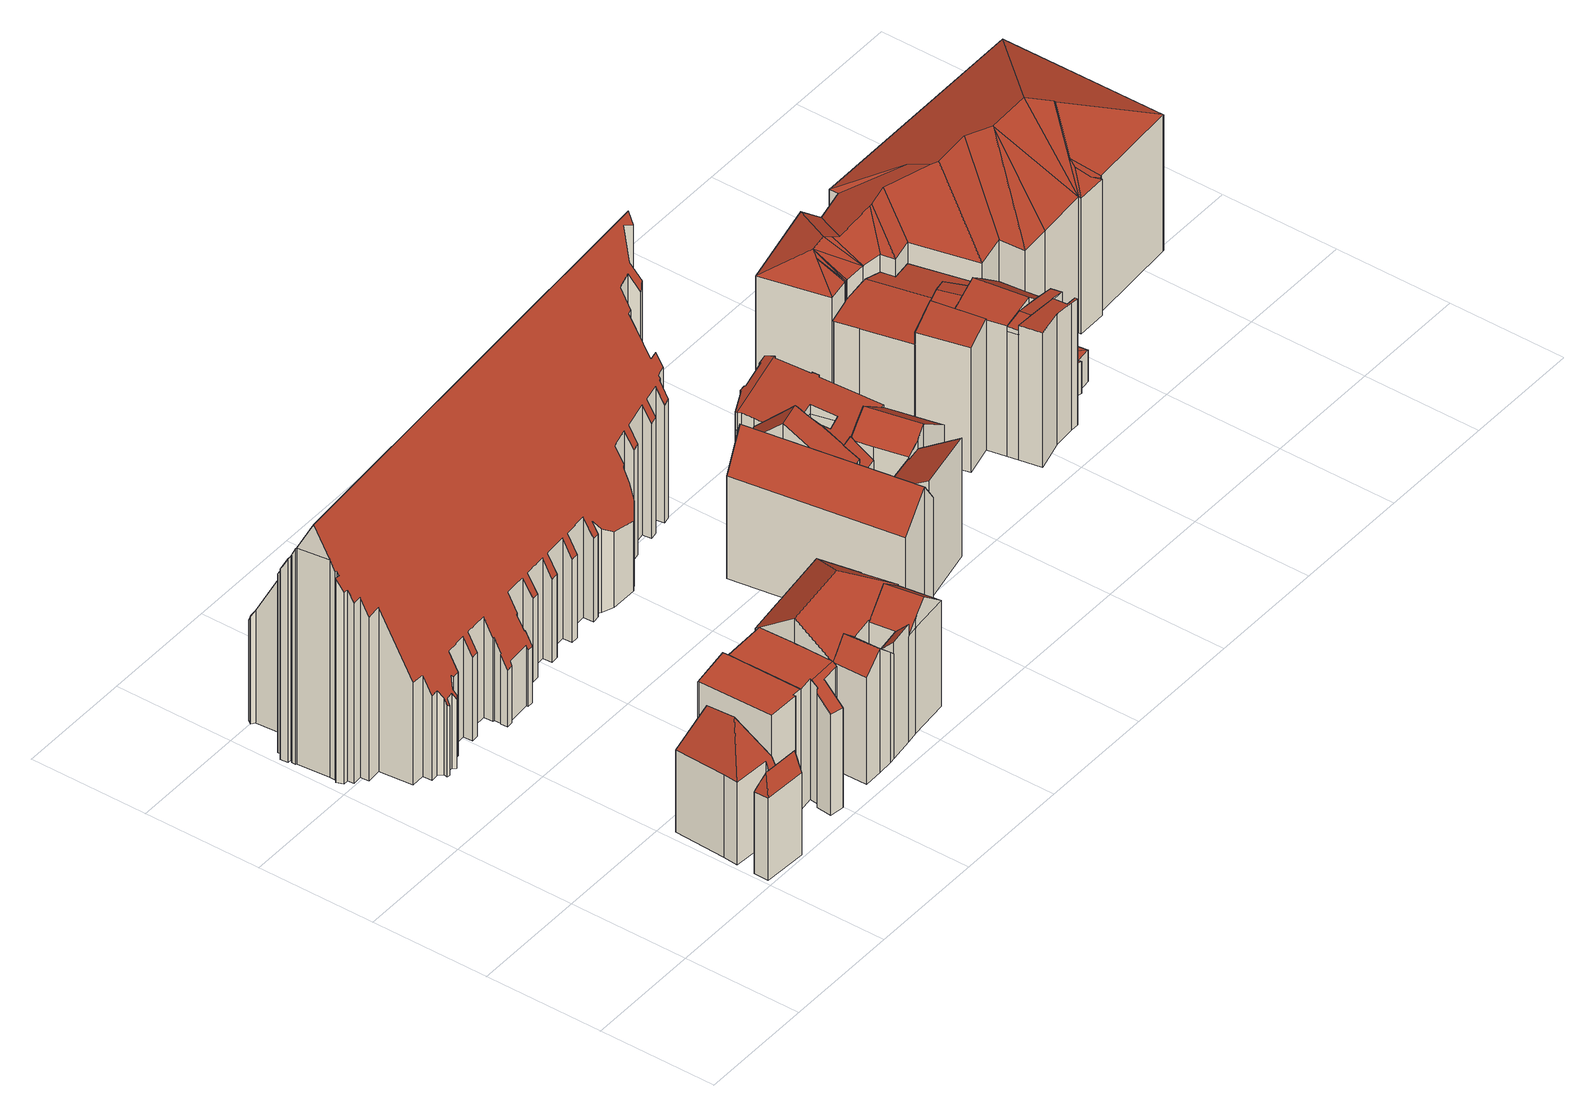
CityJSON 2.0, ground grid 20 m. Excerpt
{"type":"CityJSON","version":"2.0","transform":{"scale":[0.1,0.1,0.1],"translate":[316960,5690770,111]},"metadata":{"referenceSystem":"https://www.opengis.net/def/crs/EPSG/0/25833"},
"CityObjects":{
"building1":{"type":"Building","attributes":{"Gemeindeschluessel":14713000,"Geometrietyp2DReferenz":"3000","function":"31001_9998","roofType":"9999"},"children":["building1-1","building1-2"]},
"building1-1":{"type":"BuildingPart","attributes":{"Dachtyp_tdc":"tdcFreeFormRoof","Dachneigung":68.51,"QualitaetDacherkennung":13,"Geometrietyp2DReferenz":"3000","roofType":"5000","measuredHeight":18.28},"parents":["building1"],"geometry":[{"type":"MultiSurface","lod":"2","boundaries":[[[0,1,2,3]],[[1,4,5,2]],[[4,6,7,5]],[[6,8,9,7]],[[8,10,11,9]],[[10,12,13,11]],[[12,14,15,13]],[[10,8,16]],[[8,6,17,16]],[[6,4,1,17]],[[1,0,14,12,10,16,17]],[[3,2,5,7,9,11,13,15]],[[0,3,15,14]]],"semantics":{"surfaces":[{"type":"WallSurface"},{"type":"RoofSurface"},{"type":"GroundSurface"},{"type":"ClosureSurface"}],"values":[0,0,0,0,0,0,0,1,1,1,1,2,3]}}]},
"building1-2":{"type":"BuildingPart","attributes":{"Dachtyp_tdc":"tdcFreeFormRoof","Dachneigung":65.06,"QualitaetDacherkennung":14,"Geometrietyp2DReferenz":"3000","roofType":"5000","measuredHeight":22.89},"parents":["building1"],"geometry":[{"type":"MultiSurface","lod":"2","boundaries":[[[18,19,20,15,14]],[[19,21,22,20]],[[21,23,24,22]],[[23,25,26,24]],[[25,27,28,26]],[[27,29,30,28]],[[29,31,0,3,30]],[[27,25,32]],[[25,23,21,33,32]],[[21,19,18,31,29,33]],[[29,27,32,33]],[[15,20,22,24,26,28,30,3]],[[14,0,31,18]],[[14,15,3,0]]],"semantics":{"surfaces":[{"type":"WallSurface"},{"type":"RoofSurface"},{"type":"GroundSurface"},{"type":"ClosureSurface"}],"values":[0,0,0,0,0,0,0,1,1,1,1,2,0,3]}}]},
"building2":{"type":"Building","attributes":{"Dachtyp_tdc":"tdcPolyFlatRoof","Gemeindeschluessel":14713000,"Dachneigung":0,"QualitaetDacherkennung":62,"Geometrietyp2DReferenz":"3000","function":"31001_9998","roofType":"1000","measuredHeight":22.35},"geometry":[{"type":"MultiSurface","lod":"2","boundaries":[[[34,35,36,37]],[[35,38,39,36]],[[38,40,41,39]],[[40,42,43,41]],[[42,44,45,43]],[[44,46,47,45]],[[46,48,49,47]],[[48,50,51,49]],[[50,34,37,51]],[[50,48,46,44,42,40,38,35,34]],[[37,36,39,41,43,45,47,49,51]]],"semantics":{"surfaces":[{"type":"WallSurface"},{"type":"RoofSurface"},{"type":"GroundSurface"}],"values":[0,0,0,0,0,0,0,0,0,1,2]}}]},
"building3":{"type":"Building","attributes":{"Gemeindeschluessel":14713000,"Dachtyp_tdc":"tdcFreeFormRoof","Dachneigung":0.777,"QualitaetDacherkennung":67,"Geometrietyp2DReferenz":"3000","function":"31001_9998","roofType":"5000","measuredHeight":22.24},"geometry":[{"type":"MultiSurface","lod":"2","boundaries":[[[52,53,54,55]],[[53,56,57,54]],[[56,58,59,57]],[[58,60,61,59]],[[60,62,63,61]],[[62,64,65,63]],[[64,66,67,65]],[[66,68,69,67]],[[68,70,71,69]],[[70,72,73,71]],[[72,74,75,73]],[[74,76,77,75]],[[76,78,79,77]],[[78,80,81,79]],[[80,52,55,81]],[[60,58,56,53,82,83,68,66,64,62]],[[84,85,80,78,76,74]],[[82,52,85,84,72,70,83]],[[53,52,82]],[[70,68,83]],[[74,72,84]],[[52,80,85]],[[55,54,57,59,61,63,65,67,69,71,73,75,77,79,81]]],"semantics":{"surfaces":[{"type":"WallSurface"},{"type":"RoofSurface"},{"type":"GroundSurface"}],"values":[0,0,0,0,0,0,0,0,0,0,0,0,0,0,0,1,1,1,0,0,0,0,2]}}]},
"building4":{"type":"Building","attributes":{"name":"Sächsisches Apothekenmuseum","Gemeindeschluessel":14713000,"Geometrietyp2DReferenz":"3000","function":"31001_3034","roofType":"9999"},"children":["building4-1","building4-2","building4-3","building4-4"]},
"building4-1":{"type":"BuildingPart","attributes":{"Dachtyp_tdc":"tdcHipAndGableRoof","Dachneigung":36.15,"QualitaetDacherkennung":69,"Geometrietyp2DReferenz":"3000","roofType":"5000","measuredHeight":24.36},"parents":["building4"],"geometry":[{"type":"MultiSurface","lod":"2","boundaries":[[[86,87,88,89]],[[87,90,91,88]],[[90,92,93,91]],[[92,94,95,93]],[[94,96,97,95]],[[96,98,99,97]],[[98,100,101,99]],[[100,102,103,101]],[[104,105,106,107,108,109]],[[100,98,96,94,110]],[[94,92,90,87,110]],[[87,86,111,112,105,104,113,114,100,110]],[[107,115,89,88,91,93,95,97,99,101,108]],[[112,106,105]],[[111,115,107,106,112]],[[86,89,115,111]],[[104,109,113]],[[114,102,100]],[[109,108,101,103]],[[103,102,114,113,109]]],"semantics":{"surfaces":[{"type":"WallSurface"},{"type":"RoofSurface"},{"type":"GroundSurface"},{"type":"ClosureSurface"}],"values":[0,0,0,0,0,0,0,0,0,1,1,1,2,0,3,3,0,0,3,3]}}]},
"building4-2":{"type":"BuildingPart","attributes":{"Dachtyp_tdc":"tdcGableRoof","Dachneigung":43.36,"QualitaetDacherkennung":78,"Geometrietyp2DReferenz":"3000","roofType":"3100","measuredHeight":22.54},"parents":["building4"],"geometry":[{"type":"MultiSurface","lod":"2","boundaries":[[[106,116,117,107]],[[118,119,120,121]],[[119,122,123,120]],[[122,124,125,123]],[[124,126,86,89,125]],[[122,119,118,127,116,106,112,128]],[[128,126,124,122]],[[115,107,117,121,120,123,125,89]],[[112,111,128]],[[106,107,115,111,112]],[[118,121,117,116,127]],[[111,86,126,128]],[[115,89,86,111]]],"semantics":{"surfaces":[{"type":"WallSurface"},{"type":"RoofSurface"},{"type":"GroundSurface"},{"type":"ClosureSurface"}],"values":[0,0,0,0,0,1,1,2,0,3,3,0,3]}}]},
"building4-3":{"type":"BuildingPart","attributes":{"Dachtyp_tdc":"tdcGableRoof","Dachneigung":39.72,"QualitaetDacherkennung":73,"Geometrietyp2DReferenz":"3000","roofType":"3100","measuredHeight":23.13},"parents":["building4"],"geometry":[{"type":"MultiSurface","lod":"2","boundaries":[[[129,130,131,132]],[[130,109,108,131]],[[103,133,134,101]],[[133,135,136,134]],[[135,137,138,136]],[[137,139,140,141,113,109,130,129]],[[140,142,102,114,141]],[[103,102,142,133]],[[133,142,140,139,135]],[[135,139,137]],[[132,131,108,101,134,136,138]],[[101,108,109,103]],[[132,138,137,129]],[[141,114,113]],[[109,113,114,102,103]]],"semantics":{"surfaces":[{"type":"WallSurface"},{"type":"RoofSurface"},{"type":"GroundSurface"},{"type":"ClosureSurface"}],"values":[0,0,0,0,0,1,1,0,0,0,2,3,3,0,3]}}]},
"building4-4":{"type":"BuildingPart","attributes":{"Dachtyp_tdc":"tdcPolyFlatRoof","Dachneigung":46.28,"QualitaetDacherkennung":81,"Geometrietyp2DReferenz":"3000","roofType":"2100","measuredHeight":21.45},"parents":["building4"],"geometry":[{"type":"MultiSurface","lod":"2","boundaries":[[[143,144,118,121,138,137]],[[116,129,132,117]],[[129,116,127,144,143]],[[138,121,117,132]],[[127,118,144]],[[116,117,121,118,127]],[[137,129,143]],[[137,138,132,129]]],"semantics":{"surfaces":[{"type":"WallSurface"},{"type":"RoofSurface"},{"type":"GroundSurface"},{"type":"ClosureSurface"}],"values":[0,0,1,2,0,3,0,3]}}]},
"building5":{"type":"Building","attributes":{"name":"Thomaskirche","Dachtyp_tdc":"tdcFreeFormRoof","Gemeindeschluessel":14713000,"Dachneigung":62.84,"QualitaetDacherkennung":44,"Geometrietyp2DReferenz":"3000","function":"31001_3041","roofType":"5000","measuredHeight":45.22},"geometry":[{"type":"MultiSurface","lod":"2","boundaries":[[[145,146,147,148]],[[146,149,150,147]],[[149,151,152,150]],[[151,153,154,152]],[[153,155,156,154]],[[155,157,158,156]],[[157,159,160,158]],[[159,161,162,160]],[[161,163,164,162]],[[163,165,166,164]],[[165,167,168,166]],[[167,169,170,168]],[[169,171,172,170]],[[171,173,174,172]],[[173,175,176,174]],[[175,177,178,176]],[[177,179,180,178]],[[179,181,182,180]],[[181,183,184,182]],[[183,185,186,184]],[[185,187,188,186]],[[187,189,190,188]],[[189,191,192,190]],[[191,193,194,192]],[[193,195,196,194]],[[195,197,198,196]],[[197,199,200,198]],[[199,201,202,200]],[[201,203,204,202]],[[203,205,206,204]],[[205,207,208,206]],[[207,209,210,208]],[[209,211,212,210]],[[211,213,214,212]],[[213,215,216,214]],[[215,217,218,216]],[[217,219,220,218]],[[219,221,222,220]],[[221,223,224,222]],[[223,225,226,224]],[[225,227,228,226]],[[227,229,230,228]],[[229,231,232,230]],[[231,233,234,232]],[[233,235,236,234]],[[235,237,238,236]],[[237,239,240,238]],[[239,241,242,240]],[[241,243,244,242]],[[245,246,243,241,239,237,235,233,231,229,227,225,223,221,219,217,215,213,211,209,207,205,203,201,199,197,195,193,191,189,187,185,183,181,179,177,175,173,171,169,167,165,163,161,159,157,155,153,151,149,146,145,247,248,249,250,251,252,253,254,255,256,257,258,259,260,261,262,263,264,265,266,267,268,269,270,271,272,273,274,275,276,277,278,279,280,281,282,283,284,285,286,287,288,289,290,291,292,293]],[[294,295,296,297,298,299,300,301,302,303,304,305,306,307,308,309,310,311,312,313,314,315,316,317,318,319,320,321,322,323,324,325,326,327,328,329,330,331,332,333,334,335,336,337,338,339,340,341,342,343,344,345,346,347,348,349,350,351,352,353,354,355,356,357,358,359,360,361,362,363,364,365,366,367,368,369,370,371,372,373,374,375,376,377,378,379,380,381,382,383,384,385,386,387,388,248,247,389,390]],[[145,389,247]],[[388,249,248]],[[244,391,392,393,394,395,396,397,398,399,400,401,402,403,404,405,406,407,408,409,410,411,412,413,414,415,416,417,418,419,420,421,422,423,424,425,426,427,428,429,430,431,432,433,434,435,436,437,438,439,440,441,442,443,444,445,446,447,448,449,450,451,452,453,454,455,456,457,458,459,460,461,462,463,464,465,466,467,468,469,470,471,472,473,474,475,476,477,478,479,480,481,482,483,484,485,486,487,488,489,490,491,492,493,494,495,496,497,498,499,500,501,502,503,504,505,506,507,508,509,510,511,512,513,514,515,516,517,518,519,520,521,522,523,524,525,526,527,528,529,530,531,532,533,534,148,147,150,152,154,156,158,160,162,164,166,168,170,172,174,176,178,180,182,184,186,188,190,192,194,196,198,200,202,204,206,208,210,212,214,216,218,220,222,224,226,228,230,232,234,236,238,240,242]],[[252,251,435,434]],[[251,250,436,435]],[[250,249,437,436]],[[249,388,438,437]],[[388,387,439,438]],[[387,386,440,439]],[[386,385,441,440]],[[385,384,442,441]],[[384,383,443,442]],[[383,382,444,443]],[[382,381,445,444]],[[381,380,446,445]],[[380,379,447,446]],[[379,378,448,447]],[[378,377,449,448]],[[377,376,450,449]],[[376,375,451,450]],[[375,374,452,451]],[[374,373,453,452]],[[373,372,454,453]],[[372,371,455,454]],[[371,370,456,455]],[[370,369,457,456]],[[369,368,458,457]],[[368,367,459,458]],[[367,366,460,459]],[[366,365,461,460]],[[365,364,462,461]],[[364,363,463,462]],[[363,362,464,463]],[[362,361,465,464]],[[361,360,466,465]],[[360,359,467,466]],[[359,358,468,467]],[[358,357,469,468]],[[357,356,470,469]],[[356,355,471,470]],[[355,354,472,471]],[[354,353,473,472]],[[353,352,474,473]],[[352,351,475,474]],[[351,350,476,475]],[[350,349,477,476]],[[349,348,478,477]],[[348,347,479,478]],[[347,346,480,479]],[[346,345,481,480]],[[345,344,482,481]],[[344,343,483,482]],[[343,342,484,483]],[[342,341,485,484]],[[341,340,486,485]],[[340,339,487,486]],[[339,338,488,487]],[[338,337,489,488]],[[337,336,490,489]],[[336,335,491,490]],[[335,334,492,491]],[[334,333,493,492]],[[333,332,494,493]],[[332,331,495,494]],[[331,330,496,495]],[[330,329,497,496]],[[329,328,498,497]],[[328,327,499,498]],[[327,326,500,499]],[[326,325,501,500]],[[325,324,502,501]],[[324,323,503,502]],[[323,322,504,503]],[[322,321,505,504]],[[321,320,506,505]],[[320,319,507,506]],[[319,318,508,507]],[[318,317,509,508]],[[317,316,510,509]],[[316,315,511,510]],[[315,314,512,511]],[[314,313,513,512]],[[313,312,514,513]],[[312,311,515,514]],[[311,310,516,515]],[[310,309,517,516]],[[309,308,518,517]],[[308,307,519,518]],[[307,306,520,519]],[[306,305,521,520]],[[305,304,522,521]],[[304,303,523,522]],[[303,302,524,523]],[[302,301,525,524]],[[301,300,526,525]],[[300,299,527,526]],[[299,298,528,527]],[[298,297,529,528]],[[243,246,391,244]],[[246,245,392,391]],[[245,293,393,392]],[[293,292,394,393]],[[292,291,395,394]],[[291,290,396,395]],[[290,289,397,396]],[[289,288,398,397]],[[288,287,399,398]],[[287,286,400,399]],[[286,285,401,400]],[[285,284,402,401]],[[284,283,403,402]],[[283,282,404,403]],[[282,281,405,404]],[[281,280,406,405]],[[280,279,407,406]],[[279,278,408,407]],[[278,277,409,408]],[[277,276,410,409]],[[276,275,411,410]],[[275,274,412,411]],[[274,273,413,412]],[[273,272,414,413]],[[272,271,415,414]],[[271,270,416,415]],[[270,269,417,416]],[[269,268,418,417]],[[268,267,419,418]],[[267,266,420,419]],[[266,265,421,420]],[[265,264,422,421]],[[264,263,423,422]],[[263,262,424,423]],[[262,261,425,424]],[[261,260,426,425]],[[260,259,427,426]],[[259,258,428,427]],[[258,257,429,428]],[[257,256,430,429]],[[256,255,431,430]],[[255,254,432,431]],[[254,253,433,432]],[[253,252,434,433]],[[297,296,530,529]],[[296,295,531,530]],[[295,294,532,531]],[[294,390,533,532]],[[390,389,534,533]],[[389,145,148,534]]],"semantics":{"surfaces":[{"type":"WallSurface"},{"type":"RoofSurface"},{"type":"GroundSurface"}],"values":[0,0,0,0,0,0,0,0,0,0,0,0,0,0,0,0,0,0,0,0,0,0,0,0,0,0,0,0,0,0,0,0,0,0,0,0,0,0,0,0,0,0,0,0,0,0,0,0,0,1,1,0,0,2,0,0,0,0,0,0,0,0,0,0,0,0,0,0,0,0,0,0,0,0,0,0,0,0,0,0,0,0,0,0,0,0,0,0,0,0,0,0,0,0,0,0,0,0,0,0,0,0,0,0,0,0,0,0,0,0,0,0,0,0,0,0,0,0,0,0,0,0,0,0,0,0,0,0,0,0,0,0,0,0,0,0,0,0,0,0,0,0,0,0,0,0,0,0,0,0,0,0,0,0,0,0,0,0,0,0,0,0,0,0,0,0,0,0,0,0,0,0,0,0,0,0,0,0,0,0,0,0,0,0,0,0,0,0,0,0,0,0,0,0,0,0,0,0,0]}}]},
"building6":{"type":"Building","attributes":{"Gemeindeschluessel":14713000,"Geometrietyp2DReferenz":"3000","function":"31001_9998","roofType":"9999"},"children":["building6-1","building6-2","building6-3","building6-4","building6-5","building6-6"]},
"building6-1":{"type":"BuildingPart","attributes":{"Dachtyp_tdc":"tdcGableRoof","Dachneigung":36.4,"QualitaetDacherkennung":34,"Geometrietyp2DReferenz":"3000","roofType":"3100","measuredHeight":23.36},"parents":["building6"],"geometry":[{"type":"MultiSurface","lod":"2","boundaries":[[[535,536,537,538,539,540]],[[541,542,543]],[[542,544,545,543]],[[544,546,547,545]],[[546,548,549,547]],[[548,550,551,549]],[[550,552,553,551]],[[552,554,555,556,553]],[[552,550,548,546]],[[546,544,542,541,557,558,536,535,559,560,561,562,554,552]],[[539,538,563,543,545,547,549,551,553,556,564,565]],[[537,536,558]],[[557,566,537,558]],[[541,543,563,566,557]],[[566,563,538,537]],[[562,567,568,555,554]],[[568,564,556,555]],[[535,540,559]],[[561,567,562]],[[540,539,565,560,559]],[[560,565,564,568,567,561]]],"semantics":{"surfaces":[{"type":"WallSurface"},{"type":"RoofSurface"},{"type":"GroundSurface"},{"type":"ClosureSurface"}],"values":[0,0,0,0,0,0,0,0,1,1,2,0,0,3,3,0,3,0,0,3,3]}}]},
"building6-2":{"type":"BuildingPart","attributes":{"Dachtyp_tdc":"tdcGableRoof","Dachneigung":38.15,"QualitaetDacherkennung":34,"Geometrietyp2DReferenz":"3000","roofType":"3100","measuredHeight":20.67},"parents":["building6"],"geometry":[{"type":"MultiSurface","lod":"2","boundaries":[[[569,570,571,572,573,574]],[[575,576,577,578]],[[576,579,580,577]],[[579,581,582,580]],[[581,583,584,582]],[[583,585,586,584]],[[585,587,588,589,586]],[[585,583,581,579]],[[579,576,575,590,591,570,569,592,587,585]],[[573,572,593,578,577,580,582,584,586,589,594]],[[591,571,570]],[[593,572,571,591,590]],[[578,593,590,575]],[[592,595,588,587]],[[595,594,589,588]],[[574,595,592,569]],[[574,573,594,595]]],"semantics":{"surfaces":[{"type":"WallSurface"},{"type":"RoofSurface"},{"type":"GroundSurface"},{"type":"ClosureSurface"}],"values":[0,0,0,0,0,0,0,1,1,2,0,3,3,0,3,0,3]}}]},
"building6-3":{"type":"BuildingPart","attributes":{"Dachtyp_tdc":"tdcFreeFormRoof","Dachneigung":47.57,"QualitaetDacherkennung":10,"Geometrietyp2DReferenz":"3000","roofType":"5000","measuredHeight":14.42},"parents":["building6"],"geometry":[{"type":"MultiSurface","lod":"2","boundaries":[[[555,596,597,556]],[[596,598,599,597]],[[598,600,601,599]],[[600,602,603,601]],[[602,604,605,603]],[[606,607,596,555,608]],[[604,602,600,598,607,606]],[[598,596,607]],[[556,597,599,601,603,605,564]],[[555,556,564,568]],[[568,564,605,604]],[[608,555,568]],[[606,608,568,604]]],"semantics":{"surfaces":[{"type":"WallSurface"},{"type":"RoofSurface"},{"type":"GroundSurface"},{"type":"ClosureSurface"}],"values":[0,0,0,0,0,1,1,0,2,3,3,0,3]}}]},
"building6-4":{"type":"BuildingPart","attributes":{"Dachtyp_tdc":"tdcPolyFlatRoof","Dachneigung":31.49,"QualitaetDacherkennung":59,"Geometrietyp2DReferenz":"3000","roofType":"2100","measuredHeight":22.1},"parents":["building6"],"geometry":[{"type":"MultiSurface","lod":"2","boundaries":[[[537,609,610,538]],[[609,611,612,610]],[[611,613,614,612]],[[613,574,573,614]],[[588,615,616,589]],[[615,617,541,543,616]],[[615,588,595,574,613,611,609,537,566,557,617]],[[543,563,538,610,612,614,573,594,589,616]],[[557,541,617]],[[566,563,543,541,557]],[[537,538,563,566]],[[594,573,574,595]],[[589,594,595,588]]],"semantics":{"surfaces":[{"type":"WallSurface"},{"type":"RoofSurface"},{"type":"GroundSurface"},{"type":"ClosureSurface"}],"values":[0,0,0,0,0,0,1,2,0,3,3,3,3]}}]},
"building6-5":{"type":"BuildingPart","attributes":{"Dachtyp_tdc":"tdcPolyFlatRoof","Dachneigung":40.33,"QualitaetDacherkennung":71,"Geometrietyp2DReferenz":"3000","roofType":"2100","measuredHeight":18.57},"parents":["building6"],"geometry":[{"type":"MultiSurface","lod":"2","boundaries":[[[618,619,620,621]],[[619,622,623,620]],[[624,625,575,578,626]],[[571,618,621,572]],[[571,591,627,625,624,628,629,622,619,618]],[[621,620,623,630,631,626,578,593,572]],[[629,630,623,622]],[[631,630,629,628]],[[626,631,628,624]],[[627,590,575,625]],[[590,593,578,575]],[[591,590,627]],[[571,572,593,590,591]]],"semantics":{"surfaces":[{"type":"WallSurface"},{"type":"RoofSurface"},{"type":"GroundSurface"},{"type":"ClosureSurface"}],"values":[0,0,0,0,1,2,3,3,3,0,3,0,3]}}]},
"building6-6":{"type":"BuildingPart","attributes":{"Dachtyp_tdc":"tdcGableRoof","Dachneigung":33.37,"QualitaetDacherkennung":35,"Geometrietyp2DReferenz":"3000","roofType":"3100","measuredHeight":23.66},"parents":["building6"],"geometry":[{"type":"MultiSurface","lod":"2","boundaries":[[[632,633,634,635]],[[633,636,637,634]],[[636,638,624,626,637]],[[639,540,539,623,622]],[[640,641,642,605,604]],[[641,643,644,642]],[[643,645,646,644]],[[645,647,648,646]],[[647,632,635,648]],[[643,641,640,567,561,649]],[[649,559,540,639,650,651,638,636,633,632,647,645,643]],[[635,634,637,626,631,630,623,539,565,564,605,642,644,646,648]],[[628,624,638,651]],[[628,631,626,624]],[[650,629,628,651]],[[629,630,631,628]],[[622,629,650,639]],[[622,623,630,629]],[[560,559,649]],[[565,539,540,559,560]],[[561,560,649]],[[567,608,568,564,565,560,561]],[[640,604,606,608,567]],[[604,605,564,568]],[[604,568,608,606]]],"semantics":{"surfaces":[{"type":"WallSurface"},{"type":"RoofSurface"},{"type":"GroundSurface"},{"type":"ClosureSurface"}],"values":[0,0,0,0,0,0,0,0,0,1,1,2,0,3,0,3,0,3,0,3,0,3,0,3,3]}}]},
"building7":{"type":"Building","attributes":{"Dachtyp_tdc":"tdcFreeFormRoof","Gemeindeschluessel":14713000,"Dachneigung":10.92,"QualitaetDacherkennung":12,"Geometrietyp2DReferenz":"3000","function":"31001_9998","roofType":"5000","measuredHeight":19.24},"geometry":[{"type":"MultiSurface","lod":"2","boundaries":[[[652,653,654,655]],[[653,656,657,654]],[[656,658,659,657]],[[658,660,661,659]],[[660,662,663,661]],[[662,664,665,663]],[[664,666,667,665]],[[666,668,669,667]],[[668,670,671,669]],[[670,672,673,671]],[[672,674,675,673]],[[674,676,677,675]],[[676,678,679,677]],[[678,680,681,679]],[[680,682,683,681]],[[682,684,685,683]],[[684,686,687,685]],[[686,688,689,687]],[[688,690,691,689]],[[690,692,693,691]],[[694,695,696,697]],[[695,698,699,696]],[[698,700,701,699]],[[700,694,697,701]],[[692,702,703,693]],[[702,704,705,703]],[[704,706,707,705]],[[706,708,709,707]],[[708,710,711,709]],[[710,712,713,711]],[[712,652,655,713]],[[714,715,716,717,718,680,719,720,721,722,723,724,725,726,727,728,729,730,731,732],[733,734,735,736]],[[737,738,739,740,741,742,743,726,725,744]],[[666,744,725,724,668]],[[664,737,744,666]],[[712,726,743,652]],[[652,743,742,653]],[[653,742,741,656]],[[656,741,740,658]],[[658,740,739,660]],[[660,739,738,662]],[[662,738,737,664]],[[690,714,732,692]],[[694,733,736,695]],[[695,736,735,698]],[[698,735,734,700]],[[700,734,733,694]],[[692,732,731,702]],[[702,731,730,704]],[[704,730,729,706]],[[706,729,728,708]],[[708,728,727,710]],[[710,727,726,712]],[[668,724,723,670]],[[670,723,722,672]],[[672,722,721,674]],[[674,721,720,676]],[[676,720,719,678]],[[678,719,680]],[[680,718,682]],[[682,718,717,684]],[[684,717,716,686]],[[686,716,715,688]],[[688,715,714,690]],[[655,654,657,659,661,663,665,667,669,671,673,675,677,679,681,683,685,687,689,691,693,703,705,707,709,711,713],[697,696,699,701]]],"semantics":{"surfaces":[{"type":"WallSurface"},{"type":"RoofSurface"},{"type":"GroundSurface"}],"values":[0,0,0,0,0,0,0,0,0,0,0,0,0,0,0,0,0,0,0,0,0,0,0,0,0,0,0,0,0,0,0,1,1,0,0,0,0,0,0,0,0,0,0,0,0,0,0,0,0,0,0,0,0,0,0,0,0,0,0,0,0,0,0,0,2]}}]},
"building8":{"type":"Building","attributes":{"Dachtyp_tdc":"tdcFreeFormRoof","Gemeindeschluessel":14713000,"Dachneigung":10.44,"QualitaetDacherkennung":23,"Geometrietyp2DReferenz":"3000","function":"31001_9998","roofType":"5000","measuredHeight":22.14},"geometry":[{"type":"MultiSurface","lod":"2","boundaries":[[[745,746,747,748]],[[749,750,751,752,753,754,755,756]],[[755,754,757,758,759,760,761,762,763,764,765,766]],[[761,760,767]],[[767,760,759,768]],[[768,759,758,769]],[[769,758,757,770]],[[770,757,754,753,745]],[[771,756,755,766]],[[772,749,756,771]],[[745,753,752,746]],[[746,752,751,773]],[[773,751,750,774]],[[774,750,749,772]],[[747,775,776,777,778,779,780,781,782,783,784,785,786,787,788,748]],[[746,773,775,747]],[[773,774,776,775]],[[774,772,777,776]],[[772,771,778,777]],[[771,766,779,778]],[[766,765,780,779]],[[765,764,781,780]],[[764,763,782,781]],[[763,762,783,782]],[[762,761,784,783]],[[761,767,785,784]],[[767,768,786,785]],[[768,769,787,786]],[[769,770,788,787]],[[770,745,748,788]]],"semantics":{"surfaces":[{"type":"WallSurface"},{"type":"RoofSurface"},{"type":"GroundSurface"}],"values":[0,1,1,0,0,0,0,0,0,0,0,0,0,0,2,0,0,0,0,0,0,0,0,0,0,0,0,0,0,0]}}]},
"building9":{"type":"Building","attributes":{"Gemeindeschluessel":14713000,"Geometrietyp2DReferenz":"3000","function":"31001_9998","roofType":"9999"},"children":["building9-1","building9-2","building9-3","building9-4","building9-5","building9-6"]},
"building9-1":{"type":"BuildingPart","attributes":{"Dachtyp_tdc":"tdcFreeFormRoof","Dachneigung":11.14,"QualitaetDacherkennung":39,"Geometrietyp2DReferenz":"3000","roofType":"5000","measuredHeight":6.28},"parents":["building9"],"geometry":[{"type":"MultiSurface","lod":"2","boundaries":[[[789,790,791,792]],[[790,793,794,791]],[[793,795,796,794]],[[795,797,798,796]],[[797,799,800,798]],[[799,801,802,800]],[[799,797,803,804]],[[797,795,803]],[[795,793,805,804,803]],[[793,790,806,805]],[[790,789,806]],[[789,807,801,799,804,805,806]],[[792,791,794,796,798,800,802,808]],[[808,802,801,807]],[[792,808,807,789]]],"semantics":{"surfaces":[{"type":"WallSurface"},{"type":"RoofSurface"},{"type":"GroundSurface"},{"type":"ClosureSurface"}],"values":[0,0,0,0,0,0,1,1,1,1,1,1,2,3,3]}}]},
"building9-2":{"type":"BuildingPart","attributes":{"Dachtyp_tdc":"tdcPolyFlatRoof","Dachneigung":8.68,"QualitaetDacherkennung":58,"Geometrietyp2DReferenz":"3000","roofType":"2100","measuredHeight":24.7},"parents":["building9"],"geometry":[{"type":"MultiSurface","lod":"2","boundaries":[[[809,810,811,812,813,814,815,816,817,818]],[[819,820,821,822,823,824,825,826]],[[814,821,820,827,815]],[[814,813,822,821]],[[813,812,823,822]],[[812,811,824,823]],[[811,810,825,824]],[[810,809,826,825]],[[809,818,828,829,819,826]],[[817,828,818]],[[827,820,819,829]],[[827,829,828,817,816,815]]],"semantics":{"surfaces":[{"type":"RoofSurface"},{"type":"GroundSurface"},{"type":"WallSurface"},{"type":"ClosureSurface"}],"values":[0,1,2,2,2,2,2,2,2,2,3,3]}}]},
"building9-3":{"type":"BuildingPart","attributes":{"Dachtyp_tdc":"tdcGableRoof","Dachneigung":10.34,"QualitaetDacherkennung":53,"Geometrietyp2DReferenz":"3000","roofType":"3100","measuredHeight":24.36},"parents":["building9"],"geometry":[{"type":"MultiSurface","lod":"2","boundaries":[[[830,827,820,831]],[[829,832,833,819]],[[834,830,831,835,836]],[[834,837,838,839,840,816,815,830]],[[828,817,840,839,841]],[[829,828,841,832]],[[830,815,827]],[[831,820,819,833,842,835]],[[819,820,827,829]],[[836,843,834]],[[835,842,844,843,836]],[[842,833,832,844]],[[843,837,834]],[[844,838,837,843]],[[832,841,839,838,844]],[[840,817,816]],[[827,815,816,817,828,829]]],"semantics":{"surfaces":[{"type":"WallSurface"},{"type":"RoofSurface"},{"type":"GroundSurface"},{"type":"ClosureSurface"}],"values":[0,0,0,1,1,0,0,2,3,0,3,3,0,3,3,0,3]}}]},
"building9-4":{"type":"BuildingPart","attributes":{"Dachtyp_tdc":"tdcGableRoof","Dachneigung":10.25,"QualitaetDacherkennung":64,"Geometrietyp2DReferenz":"3000","roofType":"3100","measuredHeight":24.26},"parents":["building9"],"geometry":[{"type":"MultiSurface","lod":"2","boundaries":[[[845,846,777,778]],[[847,845,778,848]],[[845,847,849]],[[846,845,849,850]],[[847,851,852,850,849]],[[778,777,853,848]],[[853,777,846,851]],[[848,853,851,847]],[[850,852,851,846]]],"semantics":{"surfaces":[{"type":"WallSurface"},{"type":"RoofSurface"},{"type":"GroundSurface"},{"type":"ClosureSurface"}],"values":[0,0,0,1,1,2,3,3,3]}}]},
"building9-5":{"type":"BuildingPart","attributes":{"Dachtyp_tdc":"tdcGableRoof","Dachneigung":40.16,"QualitaetDacherkennung":22,"Geometrietyp2DReferenz":"3000","roofType":"3100","measuredHeight":24.92},"parents":["building9"],"geometry":[{"type":"MultiSurface","lod":"2","boundaries":[[[854,855,856,777,846]],[[855,857,776,856]],[[857,858,859,776]],[[858,860,789,792,859]],[[861,836,835,802,801]],[[862,863,864,833,832,841]],[[865,837,843,836,861,866,860,858,857,855]],[[855,854,852,851,863,862,865]],[[853,777,856,776,859,792,808,802,835,842,833,864]],[[846,850,852,854]],[[777,853,851,846]],[[846,851,852,850]],[[807,789,860,866]],[[807,808,792,789]],[[801,807,866,861]],[[801,802,808,807]],[[838,837,865]],[[842,835,836,843,844]],[[844,843,837,838]],[[862,841,839,838,865]],[[842,844,832,833]],[[832,844,838,839,841]],[[851,853,864,863]]],"semantics":{"surfaces":[{"type":"WallSurface"},{"type":"RoofSurface"},{"type":"GroundSurface"},{"type":"ClosureSurface"}],"values":[0,0,0,0,0,0,1,1,2,0,3,3,0,3,0,3,0,3,3,0,3,3,3]}}]},
"building9-6":{"type":"BuildingPart","attributes":{"Dachtyp_tdc":"tdcPolyFlatRoof","Dachneigung":12.84,"QualitaetDacherkennung":56,"Geometrietyp2DReferenz":"3000","roofType":"2100","measuredHeight":24.08},"parents":["building9"],"geometry":[{"type":"MultiSurface","lod":"2","boundaries":[[[867,868,847,848,779]],[[869,870,871,864,863]],[[870,867,779,871]],[[870,869,868,867]],[[779,848,853,864,871]],[[869,863,851,847,868]],[[851,853,848,847]],[[863,864,853,851]]],"semantics":{"surfaces":[{"type":"WallSurface"},{"type":"RoofSurface"},{"type":"GroundSurface"},{"type":"ClosureSurface"}],"values":[0,0,0,1,2,0,3,3]}}]},
"building10":{"type":"Building","attributes":{"Dachtyp_tdc":"tdcFreeFormRoof","Gemeindeschluessel":14713000,"Dachneigung":22.16,"QualitaetDacherkennung":5,"Geometrietyp2DReferenz":"3000","function":"31001_9998","roofType":"5000","measuredHeight":30.83},"geometry":[{"type":"MultiSurface","lod":"2","boundaries":[[[872,873,874,875]],[[873,876,877,874]],[[876,878,879,877]],[[878,880,881,879]],[[880,882,883,881]],[[882,884,885,883]],[[884,886,791,885]],[[886,887,792,791]],[[887,888,859,792]],[[888,889,776,859]],[[889,890,775,776]],[[890,891,747,775]],[[891,892,748,747]],[[892,893,788,748]],[[893,894,787,788]],[[894,895,786,787]],[[895,896,785,786]],[[896,897,784,785]],[[897,898,899,784]],[[898,900,901,899]],[[900,902,903,901]],[[902,904,905,903]],[[904,906,907,905]],[[906,908,909,907]],[[908,872,875,909]],[[910,906,904]],[[911,912,913,914,915,910,904,902]],[[916,917,911,902,900]],[[918,916,900,898]],[[919,918,898,897]],[[919,896,895]],[[896,919,897]],[[916,893,917]],[[918,893,916]],[[918,894,893]],[[918,895,894]],[[895,918,919]],[[912,911,917,893,892]],[[913,912,892,891]],[[914,913,891,890]],[[920,915,914,890,889]],[[921,920,889,888]],[[922,921,888,887]],[[923,884,924]],[[922,884,923]],[[922,886,884]],[[886,922,887]],[[925,926,927,924,884,882]],[[928,925,882,880]],[[928,880,878]],[[926,925,928,878,876]],[[929,927,926,876,873]],[[929,873,872]],[[923,924,927,929,872,908]],[[910,915,920,921,922,923,908,906]],[[875,874,877,879,881,883,885,791,792,859,776,775,747,748,788,787,786,785,784,899,901,903,905,907,909]]],"semantics":{"surfaces":[{"type":"WallSurface"},{"type":"RoofSurface"},{"type":"GroundSurface"}],"values":[0,0,0,0,0,0,0,0,0,0,0,0,0,0,0,0,0,0,0,0,0,0,0,0,0,1,1,1,1,1,1,1,1,1,1,1,1,1,1,1,1,1,1,1,1,1,1,1,1,1,1,1,1,1,1,2]}}]}
},
"vertices":[
[284,52,98],[282,18,185],[282,18,1],[284,52,1],[281,5,151],[281,5,1],[208,9,151],[208,9,1],[208,34,151],[208,34,1],[212,35,151],[212,35,1],[268,32,151],[268,32,1],[269,53,98],[269,53,1],[213,30,163],[221,22,184],
[269,53,136],[270,60,152],[270,60,1],[209,64,152],[209,64,1],[211,89,152],[211,89,1],[215,177,152],[215,177,1],[282,186,152],[282,186,1],[284,60,152],[284,60,1],[284,52,136],[248,147,226],[247,98,230],
[339,63,227],[339,59,227],[339,59,4],[339,63,4],[284,60,227],[284,60,4],[282,186,227],[282,186,4],[281,188,227],[281,188,4],[354,198,227],[354,198,4],[355,190,227],[355,190,4],[355,119,227],[355,119,4],[355,62,227],[355,62,4],
[431,128,227],[432,56,220],[432,56,5],[431,128,5],[429,56,220],[429,56,5],[400,54,219],[400,54,5],[396,18,187],[396,18,5],[371,21,190],[371,21,5],[374,47,213],[374,47,5],[379,51,217],[379,51,5],[381,51,217],[381,51,5],[382,65,226],[382,65,5],[355,62,226],[355,62,5],[355,190,224],[355,190,5],[354,198,210],[354,198,5],[428,210,191],[428,210,5],[428,198,213],[428,198,5],[432,63,226],[382,62,226],[355,188,228],[428,189,228],
[453,78,202],[452,145,251],[452,145,7],[453,78,7],[450,213,200],[450,213,7],[623,235,201],[623,235,7],[624,235,201],[624,235,7],[636,165,202],[636,165,7],[634,165,203],[634,165,7],[644,106,204],[644,106,7],[644,106,202],[644,106,200],[557,93,203],[517,87,203],[517,87,201],[517,87,7],[557,93,7],[557,93,200],[572,161,251],[484,83,203],[516,87,203],[560,93,203],[642,105,204],[484,83,7],
[520,44,200],[520,44,7],[522,23,200],[513,22,209],[513,22,7],[522,23,7],[487,21,233],[487,21,7],[454,20,202],[454,20,7],[453,78,203],[520,43,200],[484,83,233],
[562,50,200],[563,50,200],[563,50,7],[562,50,7],[655,39,200],[655,39,7],[586,32,200],[586,32,7],[565,29,200],[565,29,7],[586,32,218],[610,35,239],[600,99,239],[655,39,201],
[565,29,222],[522,23,221],
[9,690,404],[7,690,404],[7,690,8],[9,690,8],[7,697,389],[7,697,8],[11,697,390],[11,697,8],[10,701,382],[10,701,8],[4,701,382],[4,701,8],[3,714,357],[3,714,8],[14,714,357],[14,714,8],[13,726,335],[13,726,8],[27,727,335],[27,727,8],[27,732,325],[27,732,8],[36,742,306],[36,742,8],[50,743,306],[50,743,8],[47,790,214],[47,790,8],[41,794,207],[41,794,8],[41,795,204],[41,795,8],[46,802,191],[46,802,8],[53,797,202],[53,797,8],[53,803,190],[53,803,8],[70,804,191],[70,804,8],[70,807,185],[70,807,8],[79,817,167],[79,817,8],[84,813,176],[84,813,8],[92,821,161],[92,821,8],[89,827,148],[89,827,8],[96,831,141],[96,831,8],[100,826,152],[100,826,8],[110,826,153],[110,826,8],[113,832,142],[113,832,8],[120,829,149],[120,829,8],[118,824,159],[118,824,8],[128,816,175],[128,816,8],[130,818,171],[130,818,8],[138,812,184],[138,812,8],[139,808,192],[139,808,8],[174,810,193],[174,810,8],[174,814,184],[174,814,8],[181,822,171],[181,822,8],[190,815,186],[190,815,8],[190,811,193],[190,811,8],[227,813,194],[227,813,8],[227,818,184],[227,818,8],[232,823,175],[232,823,8],[232,845,133],[232,845,8],[226,851,121],[226,851,8],[232,858,107],[232,858,8],[241,852,122],[241,852,8],[279,854,121],[279,854,8],[286,862,107],[286,862,8],[293,855,122],[293,855,8],[290,826,178],[288,850,131],[11,661,460],[829,719,460],[829,722,455],[810,725,446],[805,751,396],[821,761,377],[814,771,356],[798,761,375],[777,778,339],[781,794,307],[769,798,299],[765,781,331],[738,776,336],[735,793,303],[731,793,303],[726,858,175],[670,854,175],[670,849,186],[633,846,186],[633,852,175],[625,851,175],[625,846,186],[588,843,186],[587,857,158],[551,855,158],[551,841,185],[519,839,185],[518,843,177],[504,842,177],[496,833,193],[454,830,192],[454,834,184],[447,841,171],[440,833,185],[440,829,192],[403,827,192],[402,831,183],[393,837,172],[387,829,185],[387,826,192],[349,822,194],[349,826,185],[341,834,170],[333,826,183],[333,821,194],[297,818,194],[296,823,185],[17,625,389],[17,621,382],[9,621,382],[14,610,359],[22,610,359],[23,599,338],[39,600,338],[40,585,308],[65,587,309],[70,530,196],[93,531,194],[94,515,163],[107,516,164],[114,509,149],[113,503,139],[118,502,135],[119,507,145],[132,509,146],[136,503,135],[140,506,139],[136,511,150],[144,520,166],[147,517,161],[159,518,161],[158,534,192],[197,537,192],[198,521,161],[210,522,161],[209,538,192],[249,540,192],[250,524,160],[252,524,160],[253,512,136],[251,512,136],[252,500,112],[263,501,112],[263,504,119],[305,507,119],[305,504,112],[315,504,112],[314,516,136],[312,516,136],[311,529,161],[313,529,161],[312,545,192],[352,548,192],[353,531,160],[365,532,160],[363,549,192],[403,551,192],[404,535,160],[416,536,160],[415,552,192],[455,555,192],[456,539,160],[468,539,160],[467,556,192],[509,559,192],[510,542,160],[522,543,160],[521,554,181],[533,545,161],[553,538,146],[598,537,137],[614,548,156],[619,561,180],[620,572,203],[624,573,204],[622,588,233],[651,593,238],[654,578,209],[665,580,211],[663,594,240],[704,601,247],[706,586,218],[718,588,220],[716,602,248],[742,606,253],[744,592,224],[756,594,226],[754,609,255],[757,609,256],[756,612,261],[771,614,264],[769,626,287],[755,624,285],[749,659,355],[756,660,356],[755,678,390],[780,683,396],[789,667,364],[800,673,374],[791,689,406],[809,713,451],[827,709,441],[13,634,407],[13,625,389],[288,850,8],[290,826,8],[296,823,8],[297,818,8],[333,821,8],[333,826,8],[341,834,8],[349,826,8],[349,822,8],[387,826,8],[387,829,8],[393,837,8],[402,831,8],[403,827,8],[440,829,8],[440,833,8],[447,841,8],[454,834,8],[454,830,8],[496,833,8],[504,842,8],[518,843,8],[519,839,8],[551,841,8],[551,855,8],[587,857,8],[588,843,8],[625,846,8],[625,851,8],[633,852,8],[633,846,8],[670,849,8],[670,854,8],[726,858,8],[731,793,8],[735,793,8],[738,776,8],[765,781,8],[769,798,8],[781,794,8],[777,778,8],[798,761,8],[814,771,8],[821,761,8],[805,751,8],[810,725,8],[829,722,8],[827,709,8],[809,713,8],[791,689,8],[800,673,8],[789,667,8],[780,683,8],[755,678,8],[756,660,8],[749,659,8],[755,624,8],[769,626,8],[771,614,8],[756,612,8],[757,609,8],[754,609,8],[756,594,8],[744,592,8],[742,606,8],[716,602,8],[718,588,8],[706,586,8],[704,601,8],[663,594,8],[665,580,8],[654,578,8],[651,593,8],[622,588,8],[624,573,8],[620,572,8],[619,561,8],[614,548,8],[598,537,8],[553,538,8],[533,545,8],[521,554,8],[522,543,8],[510,542,8],[509,559,8],[467,556,8],[468,539,8],[456,539,8],[455,555,8],[415,552,8],[416,536,8],[404,535,8],[403,551,8],[363,549,8],[365,532,8],[353,531,8],[352,548,8],[312,545,8],[313,529,8],[311,529,8],[312,516,8],[314,516,8],[315,504,8],[305,504,8],[305,507,8],[263,504,8],[263,501,8],[252,500,8],[251,512,8],[253,512,8],[252,524,8],[250,524,8],[249,540,8],[209,538,8],[210,522,8],[198,521,8],[197,537,8],[158,534,8],[159,518,8],[147,517,8],[144,520,8],[136,511,8],[140,506,8],[136,503,8],[132,509,8],[119,507,8],[118,502,8],[113,503,8],[114,509,8],[107,516,8],[94,515,8],[93,531,8],[70,530,8],[65,587,8],[40,585,8],[39,600,8],[23,599,8],[22,610,8],[14,610,8],[9,621,8],[17,621,8],[17,625,8],[13,625,8],[13,634,8],
[803,321,207],[811,271,206],[811,271,181],[811,271,13],[803,321,13],[803,321,186],[824,186,206],[824,186,207],[824,186,13],[825,180,206],[825,180,13],[798,175,246],[798,175,13],[736,162,200],[736,162,13],[694,445,201],[694,445,13],[753,466,246],[753,466,13],[775,474,214],[775,474,127],[775,474,13],[817,230,207],[811,271,207],[798,352,207],[788,416,208],[781,459,208],[779,476,208],[813,258,13],[779,476,13],[788,416,13],[813,258,189],[779,476,191],[779,476,127],
[889,272,192],[878,324,192],[878,324,167],[878,324,13],[889,272,13],[889,272,188],[871,360,192],[892,365,205],[892,365,13],[871,360,13],[915,370,219],[915,370,13],[978,381,169],[978,381,13],[998,290,169],[998,290,13],[934,278,219],[934,278,13],[915,274,207],[915,274,189],[915,274,13],[871,359,192],[872,353,192],[889,270,192],[871,359,13],[889,270,13],[889,270,189],
[778,490,141],[778,490,13],[793,507,146],[793,507,13],[809,513,128],[809,513,13],[813,508,126],[813,508,13],[817,489,129],[817,489,13],[792,481,157],[786,498,157],[779,476,134],
[822,272,181],[822,272,13],[835,264,187],[835,264,13],[835,262,189],[835,262,13],[931,209,230],[931,209,13],[824,186,234],
[853,319,168],[844,325,174],[844,325,13],[853,319,13],[843,327,176],[843,327,13],[847,355,198],[871,360,198],[847,355,13],[871,359,198],[846,354,198],[851,329,176],[851,329,13],[846,354,13],
[840,390,225],[841,389,224],[841,389,13],[840,390,13],[847,358,203],[847,358,13],[847,355,201],[843,327,184],[817,489,188],[827,439,236],[827,439,13],[830,426,249],[830,426,13],[831,423,247],[831,423,13],[835,407,236],[835,407,13],[788,416,249],[851,329,184],[846,354,201],
[809,516,174],[855,540,174],[855,540,14],[809,516,14],[855,542,174],[855,542,14],[866,543,174],[866,543,14],[867,541,174],[867,541,14],[920,554,174],[920,554,14],[919,556,174],[919,556,14],[937,560,174],[937,560,14],[940,544,174],[940,544,14],[938,543,174],[938,543,14],[952,488,174],[952,488,14],[954,489,174],[954,489,14],[957,479,174],[957,479,14],[954,478,174],[954,478,14],[978,381,174],[978,381,14],[892,365,174],[892,365,14],[847,355,174],[847,355,14],[847,358,174],[847,358,14],[850,359,174],[850,359,14],[855,366,174],[855,366,14],[851,384,174],[851,384,14],[882,403,174],[910,411,174],[910,411,14],[882,403,14],[900,452,174],[900,452,14],[872,446,174],[872,446,14],[840,390,174],[840,390,14],[835,407,174],[835,407,14],[827,439,174],[827,439,14],[817,489,174],[817,489,14],[813,508,174],[813,508,14],[809,513,174],[809,513,14],[855,366,177],[850,359,176],[847,358,176],[847,355,175],[892,365,175],[954,478,193],[957,479,194],[954,489,196],[952,488,195],[938,543,206],[940,544,207],[940,545,207],[809,513,207],[813,508,206],[817,489,202],[827,439,192],[835,407,186],[840,390,182],[851,384,180],[882,403,183],[872,446,191],[900,452,191],[910,411,183],[919,556,202],[920,554,203],[867,541,203],[866,543,202],[855,542,202],[855,540,202],[809,516,206],[937,560,202],
[1151,517,223],[1156,493,223],[1156,493,17],[1151,517,17],[1183,381,234],[1222,390,227],[1196,502,227],[1156,493,234],[1151,517,234],[1121,521,239],[1146,413,239],[1167,419,235],[1117,521,238],[1079,521,231],[1076,521,231],[1073,520,230],[1034,514,223],[1035,512,223],[1036,512,223],[1045,474,223],[1044,473,223],[1063,390,223],[1073,520,223],[1076,521,223],[1079,521,223],[1117,521,223],[1167,419,223],[1183,381,223],[1196,502,223],[1222,390,223],[1196,502,17],[1222,390,17],[1183,381,17],[1167,419,17],[1063,390,17],[1044,473,17],[1045,474,17],[1036,512,17],[1035,512,17],[1034,514,17],[1073,520,17],[1076,521,17],[1079,521,17],[1117,521,17],
[1280,358,75],[1332,362,75],[1332,362,17],[1280,358,17],[1342,294,75],[1342,294,17],[1316,291,75],[1316,291,17],[1316,286,75],[1316,286,17],[1285,293,75],[1285,293,17],[1272,295,72],[1272,295,17],[1303,300,77],[1304,309,79],[1311,318,80],[1309,334,80],[1285,296,75],[1285,296,17],
[1152,232,264],[1205,246,256],[1243,249,250],[1257,249,248],[1256,253,248],[1236,251,251],[1234,275,251],[1230,275,251],[1173,271,260],[1145,269,264],[1145,269,17],[1234,275,17],[1236,251,17],[1256,253,17],[1257,249,17],[1243,249,17],[1205,246,17],[1152,232,17],[1234,275,246],[1145,269,255],[1145,269,246],
[1258,277,246],[1258,277,17],[1142,287,246],[1142,287,17],[1254,294,246],[1254,294,17],[1254,294,220],[1215,292,254],[1200,291,256],[1174,289,261],[1177,271,261],[1142,287,255],[1200,291,17],[1223,292,246],[1200,291,246],
[1167,419,255],[1183,381,255],[1120,406,256],[1120,406,17],[1143,412,260],[1154,375,260],[1127,369,255],[1143,372,258],[1127,369,17],
[1183,381,265],[1188,382,267],[1188,382,17],[1222,390,238],[1277,402,190],[1277,402,17],[1280,358,192],[1272,295,205],[1142,287,256],[1136,319,255],[1136,319,17],[1200,291,267],[1285,296,195],
[1063,390,245],[1120,406,258],[1136,319,257],[1083,306,245],[1083,306,17],
[1637,381,266],[1636,381,266],[1636,381,17],[1637,381,17],[1476,371,266],[1476,371,17],[1472,369,266],[1472,369,17],[1471,365,266],[1471,365,17],[1420,364,266],[1420,364,17],[1420,369,266],[1420,369,17],[1332,362,266],[1280,358,266],[1277,402,266],[1222,390,266],[1196,502,266],[1156,493,266],[1151,517,266],[1117,521,266],[1079,521,266],[1076,521,266],[1073,520,266],[1034,514,266],[1008,629,266],[1008,629,17],[1160,663,266],[1160,663,17],[1167,632,266],[1167,632,17],[1224,645,266],[1224,645,17],[1223,660,266],[1223,660,17],[1635,663,266],[1635,663,17],[1302,583,298],[1129,571,287],[1203,574,292],[1206,573,293],[1246,582,293],[1306,544,314],[1111,586,292],[1120,578,289],[1081,582,291],[1072,570,286],[1316,537,317],[1385,544,314],[1416,516,326],[1493,519,325],[1524,490,312],[1455,402,281],[1462,416,285],[1524,487,312],[1461,378,271],[1636,382,267]
]}
